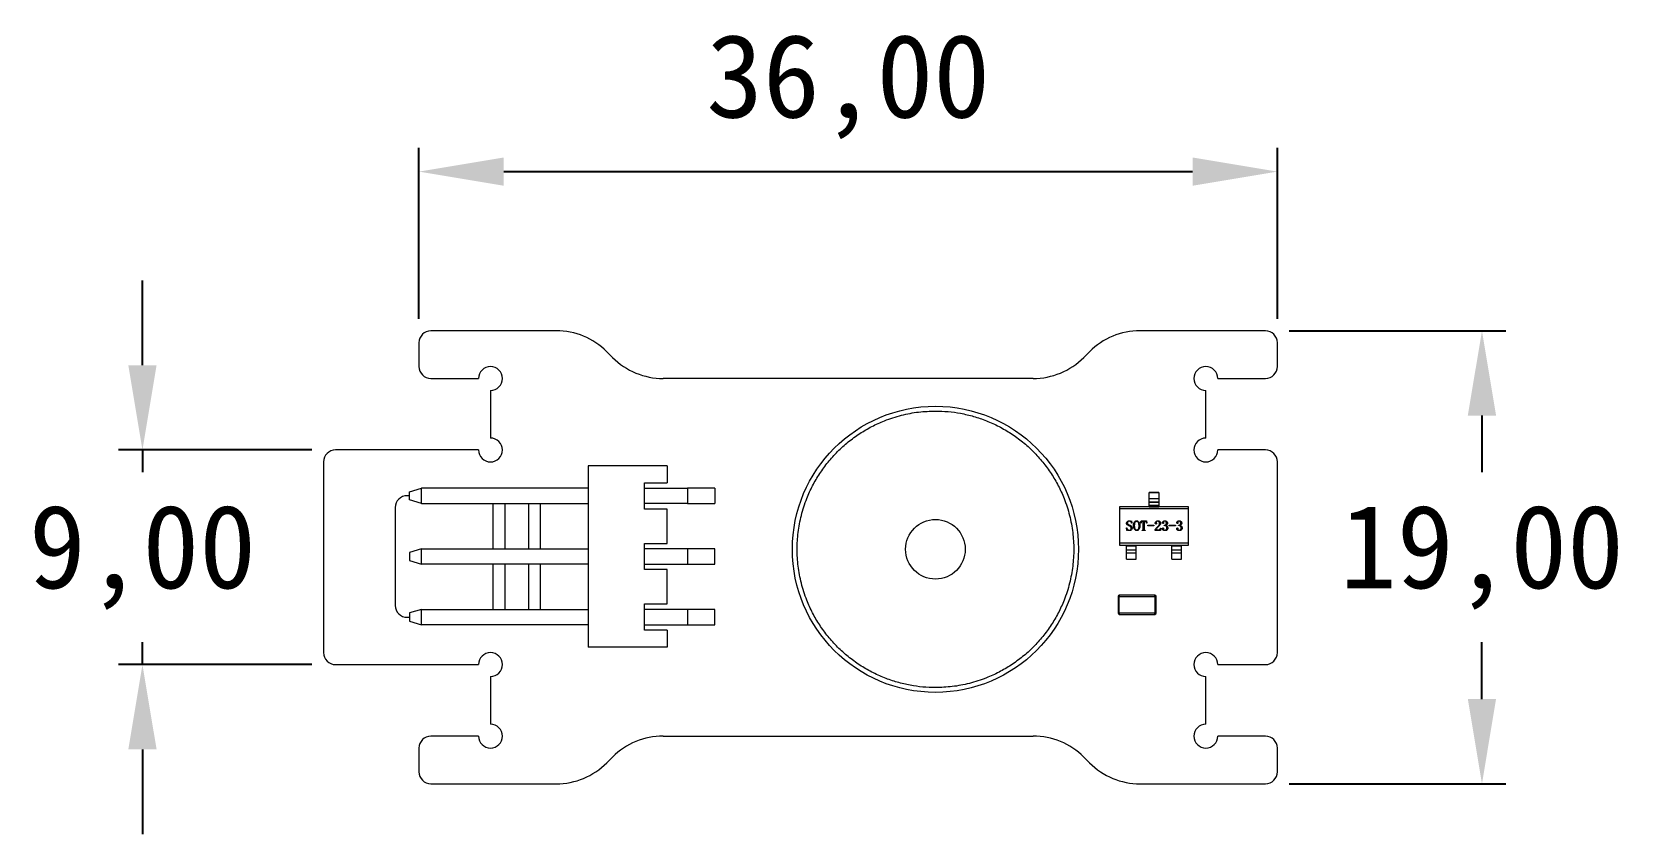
# Model space of a CAD drawing. Header units: millimetres. Extents: x 244 to 393, y 115 to 214.
# Drawn here: x 244.3 to 311.1, y 180.2 to 213.9 of the extents above; entities that cross this region are included whole.
import ezdxf

# ---------------------------------------------------------------- set-up
doc = ezdxf.new("R2010")
doc.units = ezdxf.units.MM
doc.header["$PDSIZE"] = -1
doc.dimstyles.new('ISO-25', dxfattribs={"dimtxt": 2.5, "dimasz": 2.5, "dimexe": 1.25, "dimexo": 0.625, "dimtad": 1, "dimtxsty": 'Standard', "dimcen": 2.5, "dimadec": 0, "dimazin": 0, "dimtfac": 1, "dimtmove": 0, "dimatfit": 3, "dimfxl": 1, "dimarcsym": 0})

# ---------------------------------------------------------------- blocks, each defined once
blk = doc.blocks.new('*D3')
at = {"color": 0, "lineweight": -2, "transparency": 16777216}
for p, q in [((260.584, 201.828), (260.584, 209.004)), ((296.584, 201.828), (296.584, 209.004)), ((264.14, 208.004), (293.028, 208.004))]:
    blk.add_line(p, q, dxfattribs=at)
at = {"color": 0, "transparency": 16777216}
for points in [[(264.14, 208.596), (264.14, 207.411), (260.584, 208.004)], [(293.028, 208.596), (293.028, 207.411), (296.584, 208.004)]]:
    blk.add_solid(points, dxfattribs=at)
at = {"layer": 'Defpoints', "color": 0, "transparency": 16777216}
for p in [(296.584, 208.004), (260.584, 200.828), (296.584, 200.828)]:
    blk.add_point(p, dxfattribs=at)
at = {"color": 0, "transparency": 16777216, "insert": (278.584, 211.569), "char_height": 3.5, "attachment_point": 5}
blk.add_mtext('36,00', dxfattribs=at)
blk = doc.blocks.new('*D4')
at = {"color": 0, "lineweight": -2, "transparency": 16777216}
for p, q in [((248.987, 199.884), (248.987, 203.44)), ((256.084, 196.328), (247.987, 196.328)), ((248.987, 196.328), (248.987, 195.394)), ((248.987, 187.328), (248.987, 188.262)), ((256.084, 187.328), (247.987, 187.328)), ((248.987, 183.772), (248.987, 180.216))]:
    blk.add_line(p, q, dxfattribs=at)
at = {"color": 0, "transparency": 16777216}
for points in [[(248.394, 199.884), (249.58, 199.884), (248.987, 196.328)], [(248.394, 183.772), (249.58, 183.772), (248.987, 187.328)]]:
    blk.add_solid(points, dxfattribs=at)
at = {"layer": 'Defpoints', "color": 0, "transparency": 16777216}
for p in [(257.084, 196.328), (248.987, 187.328), (257.084, 187.328)]:
    blk.add_point(p, dxfattribs=at)
at = {"color": 0, "transparency": 16777216, "insert": (248.987, 191.828), "char_height": 3.5, "attachment_point": 5}
blk.add_mtext('9,00', dxfattribs=at)
blk = doc.blocks.new('*D5')
at = {"color": 0, "lineweight": -2, "transparency": 16777216}
for p, q in [((297.084, 201.328), (306.165, 201.328)), ((305.165, 197.772), (305.165, 195.394)), ((305.165, 185.884), (305.165, 188.262)), ((297.084, 182.328), (306.165, 182.328))]:
    blk.add_line(p, q, dxfattribs=at)
at = {"color": 0, "transparency": 16777216}
for points in [[(304.572, 197.772), (305.757, 197.772), (305.165, 201.328)], [(304.572, 185.884), (305.757, 185.884), (305.165, 182.328)]]:
    blk.add_solid(points, dxfattribs=at)
at = {"layer": 'Defpoints', "color": 0, "transparency": 16777216}
for p in [(296.084, 201.328), (305.165, 201.328), (296.084, 182.328)]:
    blk.add_point(p, dxfattribs=at)
at = {"color": 0, "transparency": 16777216, "insert": (305.165, 191.828), "char_height": 3.5, "attachment_point": 5}
blk.add_mtext('19,00', dxfattribs=at)

msp = doc.modelspace()

# ---------------------------------------------------------------- linework, layer by layer
at = {"color": 7, "linetype": 'Continuous', "lineweight": 15}
for p, q in [((266.341, 201.328), (261.084, 201.328)), ((296.084, 201.328), (290.826, 201.328)), ((260.584, 200.828), (260.584, 199.828)), ((268.705, 200.207), (268.462, 200.449)), ((288.705, 200.449), (288.462, 200.207)), ((296.584, 199.828), (296.584, 200.828)), ((261.084, 199.328), (263.084, 199.328)), ((286.341, 199.328), (270.826, 199.328)), ((294.084, 199.328), (296.084, 199.328)), ((263.584, 198.828), (263.584, 196.828)), ((293.584, 196.828), (293.584, 198.828)), ((256.584, 195.828), (256.584, 187.828)), ((263.084, 196.328), (257.084, 196.328)), ((296.084, 196.328), (294.084, 196.328)), ((296.584, 187.828), (296.584, 195.828)), ((267.687, 195.662), (267.687, 188.062)), ((270.987, 195.662), (267.687, 195.662)), ((270.987, 195.662), (270.987, 194.952)), ((260.187, 194.412), (260.087, 194.412)), ((260.187, 194.572), (260.687, 194.722)), ((260.187, 194.232), (260.187, 194.572)), ((260.687, 194.082), (260.687, 194.722)), ((267.687, 194.722), (260.687, 194.722)), ((270.037, 194.952), (270.987, 194.952)), ((270.037, 193.852), (270.037, 194.952)), ((270.037, 194.722), (271.847, 194.722)), ((271.847, 194.722), (271.847, 194.082)), ((272.987, 194.722), (271.847, 194.722)), ((272.987, 194.722), (272.987, 194.082)), ((291.214, 194.545), (291.614, 194.545)), ((291.214, 194.295), (291.214, 194.545)), ((291.614, 194.545), (291.214, 194.545)), ((291.214, 194.545), (291.214, 194.545)), ((291.614, 194.545), (291.614, 194.295)), ((291.614, 194.545), (291.614, 194.545)), ((259.587, 193.912), (259.587, 189.812)), ((260.687, 194.082), (260.187, 194.232)), ((260.687, 194.082), (267.687, 194.082)), ((263.687, 194.082), (263.687, 192.182)), ((264.187, 194.082), (264.187, 192.182)), ((265.187, 192.182), (265.187, 194.082)), ((265.687, 192.182), (265.687, 194.082)), ((271.847, 194.082), (270.037, 194.082)), ((270.987, 193.852), (270.037, 193.852)), ((270.987, 192.412), (270.987, 193.852)), ((271.847, 194.082), (272.987, 194.082)), ((291.214, 193.944), (289.964, 193.944)), ((289.964, 193.943), (289.964, 193.944)), ((292.864, 193.943), (289.964, 193.943)), ((289.964, 193.943), (289.964, 193.87)), ((289.964, 193.87), (292.864, 193.87)), ((289.964, 193.87), (289.964, 192.416)), ((291.214, 194.295), (291.614, 194.295)), ((291.214, 194.144), (291.214, 194.295)), ((291.614, 194.144), (291.214, 194.144)), ((291.214, 193.994), (291.214, 194.144)), ((291.214, 194.144), (291.614, 194.144)), ((291.214, 194.144), (291.214, 194.144)), ((291.614, 193.994), (291.214, 193.994)), ((291.214, 193.944), (291.214, 193.994)), ((291.214, 193.944), (291.614, 193.944)), ((291.614, 194.295), (291.614, 194.144)), ((291.614, 194.144), (291.614, 193.994)), ((291.614, 194.144), (291.614, 194.144)), ((291.614, 193.994), (291.614, 193.944)), ((292.864, 193.944), (291.614, 193.944)), ((292.864, 193.943), (292.864, 193.944)), ((292.864, 193.87), (292.864, 193.943)), ((292.864, 192.416), (292.864, 193.87)), ((290.254, 193.064), (290.267, 193.069)), ((290.273, 192.947), (290.254, 193.064)), ((290.273, 192.947), (290.254, 193.064)), ((290.259, 193.259), (290.259, 193.259)), ((290.368, 193.144), (290.368, 193.144)), ((290.369, 193.341), (290.369, 193.341)), ((290.459, 193.055), (290.459, 193.055)), ((290.481, 193.262), (290.47, 193.258)), ((290.481, 193.262), (290.47, 193.258)), ((290.47, 193.258), (290.47, 193.258)), ((290.473, 193.358), (290.481, 193.262)), ((290.554, 193.153), (290.554, 193.153)), ((290.598, 193.155), (290.598, 193.155)), ((290.684, 193.341), (290.684, 193.341)), ((290.77, 193.155), (290.77, 193.155)), ((290.848, 193.266), (290.869, 193.352)), ((290.862, 193.263), (290.848, 193.266)), ((290.862, 193.263), (290.848, 193.266)), ((290.862, 193.263), (290.862, 193.263)), ((290.869, 193.352), (291.09, 193.352)), ((290.938, 193.336), (290.938, 193.336)), ((290.959, 192.987), (290.959, 193.312)), ((290.998, 193.31), (290.998, 192.987)), ((291.026, 193.336), (291.026, 193.336)), ((291.09, 193.352), (291.109, 193.266)), ((291.109, 193.266), (291.098, 193.263)), ((291.109, 193.266), (291.098, 193.263)), ((291.098, 193.263), (291.098, 193.263)), ((291.148, 193.169), (291.409, 193.169)), ((291.148, 193.152), (291.148, 193.169)), ((291.409, 193.152), (291.148, 193.152)), ((291.409, 193.152), (291.148, 193.152)), ((291.148, 193.152), (291.148, 193.152)), ((291.409, 193.169), (291.409, 193.152)), ((291.409, 193.152), (291.409, 193.152)), ((291.465, 193.259), (291.465, 193.259)), ((291.493, 193.224), (291.493, 193.224)), ((291.567, 193.341), (291.567, 193.341)), ((291.633, 193.149), (291.633, 193.149)), ((291.642, 193.254), (291.642, 193.254)), ((291.692, 193.052), (291.678, 192.952)), ((291.678, 193.052), (291.692, 193.052)), ((291.692, 193.052), (291.678, 192.952)), ((291.687, 193.259), (291.687, 193.259)), ((291.842, 193.158), (291.842, 193.174)), ((291.859, 193.341), (291.859, 193.341)), ((291.902, 193.17), (291.902, 193.17)), ((291.931, 193.259), (291.931, 193.259)), ((291.976, 193.266), (291.976, 193.266)), ((291.992, 193.059), (291.992, 193.059)), ((292.048, 193.169), (292.309, 193.169)), ((292.048, 193.152), (292.048, 193.169)), ((292.309, 193.152), (292.048, 193.152)), ((292.309, 193.152), (292.048, 193.152)), ((292.048, 193.152), (292.048, 193.152)), ((292.309, 193.169), (292.309, 193.152)), ((292.309, 193.152), (292.309, 193.152)), ((292.442, 193.158), (292.442, 193.174)), ((292.459, 193.341), (292.459, 193.341)), ((292.502, 193.17), (292.502, 193.17)), ((292.531, 193.259), (292.531, 193.259)), ((292.576, 193.266), (292.576, 193.266)), ((292.592, 193.059), (292.592, 193.059)), ((270.037, 191.312), (270.037, 192.412)), ((270.037, 192.412), (270.987, 192.412)), ((292.864, 192.416), (289.964, 192.416)), ((289.964, 192.416), (289.964, 192.343)), ((289.964, 192.343), (292.864, 192.343)), ((290.264, 192.295), (290.264, 192.343)), ((290.273, 192.947), (290.273, 192.947)), ((290.303, 192.963), (290.303, 192.963)), ((290.378, 192.947), (290.378, 192.947)), ((290.664, 192.295), (290.664, 192.343)), ((290.684, 192.947), (290.684, 192.947)), ((290.915, 192.969), (290.937, 192.969)), ((290.915, 192.952), (290.915, 192.969)), ((291.042, 192.952), (290.915, 192.952)), ((291.042, 192.952), (290.915, 192.952)), ((290.915, 192.952), (290.915, 192.952)), ((291.02, 192.969), (291.042, 192.969)), ((291.042, 192.969), (291.042, 192.952)), ((291.042, 192.952), (291.042, 192.952)), ((291.459, 192.952), (291.459, 192.981)), ((291.678, 192.952), (291.459, 192.952)), ((291.678, 192.952), (291.459, 192.952)), ((291.459, 192.952), (291.459, 192.952)), ((291.487, 192.986), (291.625, 192.986)), ((291.678, 192.952), (291.678, 192.952)), ((291.868, 192.947), (291.868, 192.947)), ((292.164, 192.295), (292.164, 192.343)), ((292.468, 192.947), (292.468, 192.947)), ((292.564, 192.295), (292.564, 192.343)), ((292.864, 192.343), (292.864, 192.416)), ((260.687, 192.182), (260.187, 192.032)), ((260.187, 192.032), (260.187, 191.692)), ((260.187, 191.692), (260.687, 191.542)), ((260.687, 191.542), (260.687, 192.182)), ((260.687, 192.182), (267.687, 192.182)), ((271.847, 192.182), (270.037, 192.182)), ((271.847, 192.182), (271.847, 191.542)), ((272.987, 192.182), (271.847, 192.182)), ((272.987, 191.542), (272.987, 192.182)), ((290.664, 192.295), (290.264, 192.295)), ((290.264, 192.145), (290.264, 192.295)), ((290.264, 192.145), (290.664, 192.145)), ((290.264, 191.995), (290.264, 192.145)), ((290.664, 191.995), (290.264, 191.995)), ((290.264, 191.745), (290.264, 191.995)), ((290.264, 191.745), (290.664, 191.745)), ((290.664, 192.145), (290.664, 192.295)), ((290.664, 191.995), (290.664, 192.145)), ((290.664, 191.745), (290.664, 191.995)), ((292.564, 192.295), (292.164, 192.295)), ((292.164, 192.145), (292.164, 192.295)), ((292.164, 192.145), (292.564, 192.145)), ((292.164, 191.995), (292.164, 192.145)), ((292.564, 191.995), (292.164, 191.995)), ((292.164, 191.745), (292.164, 191.995)), ((292.164, 191.745), (292.564, 191.745)), ((292.564, 192.145), (292.564, 192.295)), ((292.564, 191.995), (292.564, 192.145)), ((292.564, 191.745), (292.564, 191.995)), ((267.687, 191.542), (260.687, 191.542)), ((263.687, 191.542), (263.687, 189.642)), ((264.187, 191.542), (264.187, 189.642)), ((265.187, 189.642), (265.187, 191.542)), ((265.687, 189.642), (265.687, 191.542)), ((270.037, 191.542), (271.847, 191.542)), ((270.987, 191.312), (270.037, 191.312)), ((270.987, 189.872), (270.987, 191.312)), ((271.847, 191.542), (272.987, 191.542)), ((270.037, 188.772), (270.037, 189.872)), ((270.037, 189.872), (270.987, 189.872)), ((289.901, 190.185), (289.901, 189.485)), ((289.951, 190.185), (289.901, 190.185)), ((289.951, 190.235), (289.951, 190.185)), ((291.451, 190.235), (289.951, 190.235)), ((289.951, 189.485), (289.951, 190.185)), ((289.951, 190.185), (291.451, 190.185)), ((291.451, 190.185), (291.451, 190.235)), ((291.451, 190.185), (291.451, 189.485)), ((291.501, 190.185), (291.451, 190.185)), ((291.501, 189.485), (291.501, 190.185)), ((260.087, 189.312), (260.187, 189.312)), ((260.687, 189.642), (260.187, 189.492)), ((260.187, 189.492), (260.187, 189.152)), ((260.187, 189.152), (260.687, 189.002)), ((260.687, 189.002), (260.687, 189.642)), ((260.687, 189.642), (267.687, 189.642)), ((267.687, 189.002), (260.687, 189.002)), ((271.847, 189.642), (270.037, 189.642)), ((270.037, 189.002), (271.847, 189.002)), ((271.847, 189.642), (271.847, 189.002)), ((272.987, 189.642), (271.847, 189.642)), ((271.847, 189.002), (272.987, 189.002)), ((272.987, 189.002), (272.987, 189.642)), ((289.901, 189.485), (289.951, 189.485)), ((289.951, 189.485), (289.951, 189.435)), ((291.451, 189.485), (289.951, 189.485)), ((289.951, 189.435), (291.451, 189.435)), ((291.451, 189.485), (291.501, 189.485)), ((291.451, 189.435), (291.451, 189.485)), ((270.987, 188.772), (270.037, 188.772)), ((270.987, 188.772), (270.987, 188.062)), ((270.987, 188.062), (267.687, 188.062)), ((257.084, 187.328), (263.084, 187.328)), ((294.084, 187.328), (296.084, 187.328)), ((263.584, 186.828), (263.584, 184.828)), ((293.584, 184.828), (293.584, 186.828)), ((263.084, 184.328), (261.084, 184.328)), ((270.826, 184.328), (286.341, 184.328)), ((296.084, 184.328), (294.084, 184.328)), ((260.584, 183.828), (260.584, 182.828)), ((296.584, 182.828), (296.584, 183.828)), ((268.462, 183.207), (268.705, 183.449)), ((288.462, 183.449), (288.705, 183.207)), ((261.084, 182.328), (266.341, 182.328)), ((290.826, 182.328), (296.084, 182.328))]:
    msp.add_line(p, q, dxfattribs=at)
for radius in [6, 1.25]:
    msp.add_circle((282.244, 192.163), radius, dxfattribs=at)
for centre, radius, start, end in [((261.084, 200.828), 0.5, 90, 180), ((266.341, 198.328), 3, 45, 90), ((290.826, 198.328), 3, 90, 135), ((296.084, 200.828), 0.5, 0, 90), ((261.084, 199.828), 0.5, 180, 270), ((263.584, 199.328), 0.5, 270, 180), ((270.826, 202.328), 3, 225, 270), ((286.341, 202.328), 3, 270, 315), ((293.584, 199.328), 0.5, 0, 270), ((296.084, 199.828), 0.5, 270, 0), ((263.584, 196.328), 0.5, 180, 90), ((293.584, 196.328), 0.5, 90, 0), ((257.084, 195.828), 0.5, 90, 180), ((296.084, 195.828), 0.5, 0, 90), ((260.087, 193.912), 0.5, 90, 180), ((260.087, 189.812), 0.5, 180, 270), ((289.951, 190.185), 0.05, 90, 180), ((291.451, 190.185), 0.05, 0, 90), ((289.951, 189.485), 0.05, 180, 270), ((291.451, 189.485), 0.05, 270, 0), ((257.084, 187.828), 0.5, 180, 270), ((263.584, 187.328), 0.5, 270, 180), ((293.584, 187.328), 0.5, 0, 270), ((296.084, 187.828), 0.5, 270, 0), ((261.084, 183.828), 0.5, 90, 180), ((263.584, 184.328), 0.5, 180, 90), ((270.826, 181.328), 3, 90, 135), ((286.341, 181.328), 3, 45, 90), ((293.584, 184.328), 0.5, 90, 0), ((296.084, 183.828), 0.5, 0, 90), ((266.341, 185.328), 3, 270, 315), ((290.826, 185.328), 3, 225, 270), ((261.084, 182.828), 0.5, 180, 270), ((296.084, 182.828), 0.5, 270, 0)]:
    msp.add_arc(centre, radius, start, end, dxfattribs=at)
for points, knots in [([(282.244, 186.363), (282.067, 186.367), (281.713, 186.377), (281.177, 186.454), (280.639, 186.58), (280.098, 186.764), (279.572, 187.004), (279.061, 187.302), (278.581, 187.653), (278.136, 188.055), (277.734, 188.499), (277.383, 188.98), (277.085, 189.49), (276.82, 190.074), (276.607, 190.731), (276.473, 191.448), (276.43, 192.163), (276.473, 192.878), (276.608, 193.595), (276.82, 194.252), (277.085, 194.836), (277.384, 195.346), (277.734, 195.826), (278.136, 196.271), (278.581, 196.673), (279.062, 197.024), (279.572, 197.322), (280.155, 197.588), (280.812, 197.798), (281.53, 197.938), (282.008, 197.955), (282.244, 197.963)], [0, 0, 0, 0, 0.029149, 0.0582543, 0.0891446, 0.120006, 0.1521833, 0.1843316, 0.2171935, 0.2500259, 0.2828878, 0.3157202, 0.3478974, 0.3800458, 0.4211994, 0.4612168, 0.5000173, 0.5388438, 0.5788609, 0.6199889, 0.6521661, 0.6843144, 0.7171764, 0.7500087, 0.7828707, 0.815703, 0.8478802, 0.8800286, 0.9211822, 0.96118, 1, 1, 1, 1]), ([(282.244, 197.963), (282.421, 197.958), (282.775, 197.949), (283.312, 197.872), (283.85, 197.746), (284.39, 197.561), (284.917, 197.322), (285.427, 197.023), (285.908, 196.673), (286.353, 196.271), (286.754, 195.826), (287.105, 195.345), (287.403, 194.835), (287.669, 194.252), (287.881, 193.595), (288.015, 192.877), (288.059, 192.163), (288.015, 191.448), (287.881, 190.73), (287.669, 190.074), (287.403, 189.49), (287.105, 188.98), (286.754, 188.499), (286.353, 188.054), (285.908, 187.653), (285.427, 187.302), (284.917, 187.004), (284.333, 186.738), (283.677, 186.527), (282.959, 186.388), (282.48, 186.371), (282.244, 186.363)], [0, 0, 0, 0, 0.029149, 0.058254, 0.089145, 0.120006, 0.152183, 0.184332, 0.217193, 0.250026, 0.282888, 0.31572, 0.347897, 0.380046, 0.421199, 0.461217, 0.500017, 0.538844, 0.578861, 0.619989, 0.652166, 0.684314, 0.717176, 0.750009, 0.782871, 0.815703, 0.84788, 0.880029, 0.921182, 0.96118, 1, 1, 1, 1]), ([(290.259, 193.259), (290.26, 193.266), (290.261, 193.283), (290.273, 193.308), (290.293, 193.333), (290.323, 193.352), (290.351, 193.357), (290.369, 193.358), (290.373, 193.358)], [0, 0, 0, 0, 0.120077, 0.29864, 0.493232, 0.685379, 0.92242, 1, 1, 1, 1]), ([(290.368, 193.144), (290.362, 193.147), (290.332, 193.161), (290.293, 193.178), (290.266, 193.213), (290.26, 193.236), (290.259, 193.252), (290.259, 193.259)], [0, 0, 0, 0, 0.117062, 0.587711, 0.716218, 0.879147, 1, 1, 1, 1]), ([(290.368, 193.144), (290.362, 193.147), (290.332, 193.161), (290.293, 193.178), (290.266, 193.213), (290.26, 193.236), (290.259, 193.252), (290.259, 193.259)], [0, 0, 0, 0, 0.117064, 0.58771, 0.716218, 0.879152, 1, 1, 1, 1]), ([(290.267, 193.069), (290.269, 193.063), (290.276, 193.04), (290.29, 193.008), (290.317, 192.981), (290.347, 192.966), (290.369, 192.964), (290.38, 192.963)], [0, 0, 0, 0, 0.119675, 0.41733, 0.612478, 0.806739, 1, 1, 1, 1]), ([(290.369, 193.341), (290.363, 193.341), (290.347, 193.34), (290.326, 193.334), (290.307, 193.317), (290.296, 193.294), (290.293, 193.274), (290.292, 193.264)], [0, 0, 0, 0, 0.161933, 0.378472, 0.52036, 0.752179, 1, 1, 1, 1]), ([(290.369, 193.341), (290.363, 193.341), (290.347, 193.34), (290.326, 193.334), (290.307, 193.317), (290.296, 193.294), (290.293, 193.274), (290.292, 193.264)], [0, 0, 0, 0, 0.161933, 0.378471, 0.520354, 0.75218, 1, 1, 1, 1]), ([(290.292, 193.264), (290.293, 193.257), (290.294, 193.244), (290.303, 193.226), (290.324, 193.209), (290.353, 193.194), (290.377, 193.183), (290.389, 193.177)], [0, 0, 0, 0, 0.144967, 0.292063, 0.418318, 0.707879, 1, 1, 1, 1]), ([(290.459, 193.055), (290.458, 193.061), (290.457, 193.075), (290.442, 193.097), (290.413, 193.122), (290.385, 193.136), (290.368, 193.144)], [0, 0, 0, 0, 0.14832, 0.296287, 0.581072, 1, 1, 1, 1]), ([(290.459, 193.055), (290.458, 193.061), (290.457, 193.075), (290.442, 193.097), (290.413, 193.122), (290.385, 193.136), (290.368, 193.144)], [0, 0, 0, 0, 0.148327, 0.296287, 0.581077, 1, 1, 1, 1]), ([(290.47, 193.258), (290.467, 193.264), (290.458, 193.283), (290.443, 193.309), (290.419, 193.331), (290.395, 193.34), (290.378, 193.341), (290.369, 193.341)], [0, 0, 0, 0, 0.142888, 0.447339, 0.635588, 0.824127, 1, 1, 1, 1]), ([(290.47, 193.258), (290.467, 193.264), (290.458, 193.283), (290.443, 193.309), (290.419, 193.331), (290.395, 193.34), (290.378, 193.341), (290.369, 193.341)], [0, 0, 0, 0, 0.142888, 0.4473429, 0.635587, 0.8241278, 1, 1, 1, 1]), ([(290.373, 193.358), (290.38, 193.358), (290.393, 193.357), (290.418, 193.35), (290.437, 193.345), (290.449, 193.341)], [0, 0, 0, 0, 0.256368, 0.511236, 1, 1, 1, 1]), ([(290.492, 193.055), (290.492, 193.048), (290.491, 193.029), (290.48, 193), (290.459, 192.972), (290.428, 192.953), (290.4, 192.947), (290.382, 192.947), (290.378, 192.947)], [0, 0, 0, 0, 0.113773, 0.319469, 0.522963, 0.702318, 0.930146, 1, 1, 1, 1]), ([(290.492, 193.055), (290.492, 193.048), (290.491, 193.029), (290.48, 193), (290.459, 192.972), (290.428, 192.953), (290.4, 192.947), (290.382, 192.947), (290.378, 192.947)], [0, 0, 0, 0, 0.113778, 0.319473, 0.522966, 0.702318, 0.930147, 1, 1, 1, 1]), ([(290.38, 192.963), (290.386, 192.964), (290.402, 192.964), (290.425, 192.972), (290.444, 192.991), (290.457, 193.019), (290.458, 193.041), (290.459, 193.055)], [0, 0, 0, 0, 0.145324, 0.340542, 0.516408, 0.703934, 1, 1, 1, 1]), ([(290.389, 193.177), (290.395, 193.174), (290.419, 193.164), (290.452, 193.144), (290.481, 193.11), (290.491, 193.08), (290.492, 193.061), (290.492, 193.055)], [0, 0, 0, 0, 0.117265, 0.456626, 0.670231, 0.884659, 1, 1, 1, 1]), ([(290.449, 193.341), (290.453, 193.341), (290.459, 193.342), (290.467, 193.347), (290.471, 193.353), (290.472, 193.357), (290.473, 193.358)], [0, 0, 0, 0, 0.328032, 0.584997, 0.898848, 1, 1, 1, 1]), ([(290.554, 193.153), (290.554, 193.16), (290.554, 193.194), (290.562, 193.248), (290.588, 193.304), (290.619, 193.338), (290.651, 193.355), (290.673, 193.357), (290.684, 193.358)], [0, 0, 0, 0, 0.074461, 0.3746, 0.605087, 0.75335, 0.879792, 1, 1, 1, 1]), ([(290.684, 192.947), (290.677, 192.947), (290.66, 192.948), (290.63, 192.961), (290.596, 192.993), (290.564, 193.05), (290.554, 193.109), (290.554, 193.146), (290.554, 193.153)], [0, 0, 0, 0, 0.074452, 0.196321, 0.3531, 0.58569, 0.916356, 1, 1, 1, 1]), ([(290.684, 192.947), (290.677, 192.947), (290.66, 192.948), (290.63, 192.961), (290.596, 192.993), (290.564, 193.05), (290.554, 193.109), (290.554, 193.146), (290.554, 193.153)], [0, 0, 0, 0, 0.074452, 0.196322, 0.353098, 0.585687, 0.916353, 1, 1, 1, 1]), ([(290.598, 193.155), (290.598, 193.161), (290.598, 193.195), (290.602, 193.243), (290.618, 193.292), (290.636, 193.32), (290.656, 193.335), (290.672, 193.341), (290.682, 193.341), (290.684, 193.341)], [0, 0, 0, 0, 0.088794, 0.445345, 0.639422, 0.777233, 0.871771, 0.966669, 1, 1, 1, 1]), ([(290.598, 193.155), (290.598, 193.161), (290.598, 193.195), (290.602, 193.243), (290.618, 193.292), (290.636, 193.32), (290.656, 193.335), (290.672, 193.341), (290.682, 193.341), (290.684, 193.341)], [0, 0, 0, 0, 0.088798, 0.445344, 0.639425, 0.777232, 0.87177, 0.966669, 1, 1, 1, 1]), ([(290.684, 192.963), (290.677, 192.964), (290.664, 192.965), (290.643, 192.978), (290.623, 193.004), (290.6, 193.063), (290.599, 193.117), (290.598, 193.155)], [0, 0, 0, 0, 0.088173, 0.176783, 0.304509, 0.508172, 1, 1, 1, 1]), ([(290.684, 193.358), (290.691, 193.357), (290.708, 193.357), (290.735, 193.347), (290.765, 193.322), (290.787, 193.286), (290.81, 193.229), (290.813, 193.184), (290.815, 193.153)], [0, 0, 0, 0, 0.074657, 0.195065, 0.315855, 0.502288, 0.6568, 1, 1, 1, 1]), ([(290.684, 193.341), (290.691, 193.341), (290.704, 193.34), (290.723, 193.33), (290.74, 193.313), (290.755, 193.281), (290.768, 193.227), (290.769, 193.182), (290.77, 193.155)], [0, 0, 0, 0, 0.088606, 0.178002, 0.266348, 0.410146, 0.63239, 1, 1, 1, 1]), ([(290.77, 193.155), (290.77, 193.148), (290.77, 193.115), (290.767, 193.066), (290.753, 193.015), (290.735, 192.987), (290.716, 192.97), (290.698, 192.964), (290.688, 192.963), (290.684, 192.963)], [0, 0, 0, 0, 0.0865456, 0.4336254, 0.6276197, 0.7641913, 0.8595028, 0.9553145, 1, 1, 1, 1]), ([(290.815, 193.153), (290.815, 193.147), (290.814, 193.113), (290.807, 193.059), (290.78, 193.002), (290.749, 192.967), (290.716, 192.949), (290.694, 192.948), (290.684, 192.947)], [0, 0, 0, 0, 0.073906, 0.371579, 0.602083, 0.758735, 0.88501, 1, 1, 1, 1]), ([(290.938, 193.336), (290.932, 193.335), (290.918, 193.335), (290.901, 193.331), (290.885, 193.318), (290.874, 193.294), (290.866, 193.274), (290.862, 193.263)], [0, 0, 0, 0, 0.172466, 0.346684, 0.442001, 0.698256, 1, 1, 1, 1]), ([(290.938, 193.336), (290.932, 193.335), (290.918, 193.335), (290.901, 193.331), (290.885, 193.318), (290.874, 193.294), (290.866, 193.274), (290.862, 193.263)], [0, 0, 0, 0, 0.172466, 0.346684, 0.442001, 0.698256, 1, 1, 1, 1]), ([(290.959, 193.312), (290.959, 193.315), (290.959, 193.321), (290.959, 193.328), (290.957, 193.333), (290.956, 193.334), (290.952, 193.335), (290.946, 193.335), (290.941, 193.336), (290.938, 193.336)], [0, 0, 0, 0, 0.164341, 0.494184, 0.522777, 0.551776, 0.619061, 0.771793, 1, 1, 1, 1]), ([(291.026, 193.336), (291.024, 193.336), (291.018, 193.335), (291.01, 193.335), (291.004, 193.335), (291.001, 193.334), (291, 193.333), (290.999, 193.332), (290.999, 193.329), (290.998, 193.321), (290.998, 193.315), (290.998, 193.31)], [0, 0, 0, 0, 0.119983, 0.360085, 0.480223, 0.506825, 0.523701, 0.540665, 0.60297, 0.725274, 1, 1, 1, 1]), ([(291.026, 193.336), (291.024, 193.336), (291.018, 193.336), (291.01, 193.335), (291.004, 193.335), (291.001, 193.334), (291, 193.333), (290.999, 193.332), (290.999, 193.329), (290.998, 193.321), (290.998, 193.315), (290.998, 193.31)], [0, 0, 0, 0, 0.119985, 0.36009, 0.480232, 0.506835, 0.523711, 0.540675, 0.602963, 0.725288, 1, 1, 1, 1]), ([(291.098, 193.263), (291.095, 193.27), (291.088, 193.287), (291.078, 193.308), (291.067, 193.326), (291.053, 193.333), (291.039, 193.335), (291.028, 193.336), (291.026, 193.336)], [0, 0, 0, 0, 0.1781245, 0.5097603, 0.623233, 0.7206978, 0.9305717, 1, 1, 1, 1]), ([(291.098, 193.263), (291.095, 193.27), (291.088, 193.287), (291.078, 193.308), (291.067, 193.326), (291.053, 193.333), (291.039, 193.335), (291.028, 193.336), (291.026, 193.336)], [0, 0, 0, 0, 0.1781322, 0.5097604, 0.6232331, 0.7206978, 0.9305717, 1, 1, 1, 1]), ([(291.459, 192.981), (291.463, 192.987), (291.48, 193.016), (291.517, 193.06), (291.553, 193.096), (291.569, 193.114)], [0, 0, 0, 0, 0.11562, 0.579439, 1, 1, 1, 1]), ([(291.465, 193.259), (291.465, 193.266), (291.466, 193.282), (291.475, 193.308), (291.499, 193.335), (291.534, 193.354), (291.563, 193.357), (291.576, 193.358)], [0, 0, 0, 0, 0.121141, 0.303752, 0.482032, 0.764737, 1, 1, 1, 1]), ([(291.493, 193.224), (291.488, 193.225), (291.481, 193.226), (291.473, 193.231), (291.468, 193.239), (291.465, 193.248), (291.465, 193.256), (291.465, 193.259)], [0, 0, 0, 0, 0.262609, 0.416433, 0.57132, 0.800417, 1, 1, 1, 1]), ([(291.493, 193.224), (291.488, 193.225), (291.481, 193.226), (291.473, 193.231), (291.468, 193.239), (291.465, 193.248), (291.465, 193.256), (291.465, 193.259)], [0, 0, 0, 0, 0.262602, 0.416423, 0.571308, 0.800402, 1, 1, 1, 1]), ([(291.633, 193.149), (291.628, 193.144), (291.604, 193.121), (291.572, 193.088), (291.526, 193.039), (291.503, 193.007), (291.487, 192.986)], [0, 0, 0, 0, 0.091112, 0.455569, 0.637804, 1, 1, 1, 1]), ([(291.633, 193.149), (291.628, 193.144), (291.604, 193.121), (291.572, 193.088), (291.526, 193.039), (291.503, 193.007), (291.487, 192.986)], [0, 0, 0, 0, 0.091112, 0.455566, 0.637804, 1, 1, 1, 1]), ([(291.515, 193.247), (291.514, 193.243), (291.514, 193.237), (291.51, 193.23), (291.505, 193.226), (291.499, 193.225), (291.495, 193.224), (291.493, 193.224)], [0, 0, 0, 0, 0.348389, 0.499188, 0.649601, 0.867051, 1, 1, 1, 1]), ([(291.567, 193.341), (291.56, 193.341), (291.545, 193.34), (291.525, 193.332), (291.509, 193.319), (291.5, 193.306), (291.498, 193.295), (291.498, 193.289), (291.498, 193.289)], [0, 0, 0, 0, 0.2095306, 0.4737696, 0.6675231, 0.8194909, 0.9721278, 1, 1, 1, 1]), ([(291.567, 193.341), (291.56, 193.341), (291.545, 193.34), (291.525, 193.332), (291.509, 193.319), (291.5, 193.306), (291.498, 193.295), (291.498, 193.289), (291.498, 193.289)], [0, 0, 0, 0, 0.20953, 0.473772, 0.667524, 0.819492, 0.972128, 1, 1, 1, 1]), ([(291.498, 193.289), (291.499, 193.283), (291.499, 193.275), (291.506, 193.266), (291.513, 193.258), (291.514, 193.251), (291.515, 193.247)], [0, 0, 0, 0, 0.328284, 0.523517, 0.780053, 1, 1, 1, 1]), ([(291.642, 193.254), (291.642, 193.261), (291.642, 193.278), (291.636, 193.302), (291.621, 193.323), (291.602, 193.336), (291.583, 193.341), (291.57, 193.341), (291.567, 193.341)], [0, 0, 0, 0, 0.152852, 0.390333, 0.554115, 0.718714, 0.914533, 1, 1, 1, 1]), ([(291.642, 193.254), (291.642, 193.261), (291.642, 193.278), (291.636, 193.302), (291.621, 193.323), (291.602, 193.336), (291.583, 193.341), (291.57, 193.341), (291.567, 193.341)], [0, 0, 0, 0, 0.152852, 0.390332, 0.554114, 0.718712, 0.914533, 1, 1, 1, 1]), ([(291.569, 193.114), (291.574, 193.119), (291.596, 193.144), (291.631, 193.187), (291.639, 193.234), (291.642, 193.254)], [0, 0, 0, 0, 0.124029, 0.624087, 1, 1, 1, 1]), ([(291.576, 193.358), (291.582, 193.358), (291.603, 193.357), (291.632, 193.35), (291.66, 193.332), (291.678, 193.307), (291.686, 193.282), (291.687, 193.265), (291.687, 193.259)], [0, 0, 0, 0, 0.119287, 0.360506, 0.533628, 0.706285, 0.894075, 1, 1, 1, 1]), ([(291.625, 192.986), (291.63, 192.986), (291.642, 192.987), (291.657, 192.998), (291.67, 193.016), (291.676, 193.035), (291.678, 193.049), (291.678, 193.052)], [0, 0, 0, 0, 0.17901, 0.360225, 0.563173, 0.892201, 1, 1, 1, 1]), ([(291.687, 193.259), (291.687, 193.253), (291.686, 193.232), (291.674, 193.198), (291.653, 193.169), (291.637, 193.153), (291.633, 193.149)], [0, 0, 0, 0, 0.15872, 0.479426, 0.85233, 1, 1, 1, 1]), ([(291.687, 193.259), (291.687, 193.253), (291.686, 193.233), (291.674, 193.198), (291.653, 193.169), (291.637, 193.153), (291.633, 193.149)], [0, 0, 0, 0, 0.158719, 0.479423, 0.852331, 1, 1, 1, 1]), ([(291.765, 193.023), (291.765, 193.028), (291.766, 193.038), (291.774, 193.049), (291.781, 193.055), (291.786, 193.057), (291.79, 193.058), (291.791, 193.058)], [0, 0, 0, 0, 0.317139, 0.627104, 0.795499, 0.921717, 1, 1, 1, 1]), ([(291.868, 192.947), (291.861, 192.947), (291.841, 192.948), (291.809, 192.958), (291.783, 192.978), (291.767, 193.001), (291.765, 193.016), (291.765, 193.023)], [0, 0, 0, 0, 0.142175, 0.424908, 0.699516, 0.843555, 1, 1, 1, 1]), ([(291.77, 193.279), (291.771, 193.286), (291.772, 193.299), (291.781, 193.318), (291.8, 193.337), (291.831, 193.354), (291.858, 193.357), (291.872, 193.358)], [0, 0, 0, 0, 0.141511, 0.284022, 0.437939, 0.70377, 1, 1, 1, 1]), ([(291.795, 193.247), (291.791, 193.247), (291.785, 193.248), (291.778, 193.253), (291.773, 193.26), (291.771, 193.269), (291.77, 193.276), (291.77, 193.279)], [0, 0, 0, 0, 0.2221056, 0.4102134, 0.564334, 0.7790625, 1, 1, 1, 1]), ([(291.795, 193.247), (291.791, 193.247), (291.785, 193.248), (291.778, 193.253), (291.773, 193.26), (291.771, 193.269), (291.77, 193.276), (291.77, 193.279)], [0, 0, 0, 0, 0.222099, 0.410218, 0.564337, 0.779064, 1, 1, 1, 1]), ([(291.791, 193.058), (291.794, 193.058), (291.798, 193.057), (291.805, 193.054), (291.81, 193.047), (291.814, 193.039), (291.814, 193.032), (291.815, 193.03)], [0, 0, 0, 0, 0.204719, 0.355011, 0.506532, 0.846539, 1, 1, 1, 1]), ([(291.815, 193.272), (291.814, 193.268), (291.814, 193.261), (291.811, 193.254), (291.808, 193.25), (291.803, 193.248), (291.798, 193.247), (291.795, 193.247), (291.795, 193.247)], [0, 0, 0, 0, 0.361815, 0.516283, 0.635707, 0.755571, 0.934783, 1, 1, 1, 1]), ([(291.859, 193.341), (291.852, 193.34), (291.839, 193.339), (291.823, 193.334), (291.812, 193.326), (291.807, 193.318), (291.805, 193.311), (291.805, 193.308), (291.805, 193.307)], [0, 0, 0, 0, 0.28456, 0.563669, 0.69889, 0.835393, 0.958712, 1, 1, 1, 1]), ([(291.859, 193.341), (291.852, 193.341), (291.839, 193.339), (291.823, 193.334), (291.812, 193.326), (291.807, 193.318), (291.805, 193.311), (291.805, 193.308), (291.805, 193.307)], [0, 0, 0, 0, 0.28456, 0.563664, 0.698892, 0.835393, 0.958699, 1, 1, 1, 1]), ([(291.805, 193.307), (291.805, 193.303), (291.806, 193.297), (291.806, 193.288), (291.811, 193.283), (291.814, 193.278), (291.815, 193.275), (291.815, 193.273), (291.815, 193.272)], [0, 0, 0, 0, 0.273062, 0.547117, 0.697235, 0.823982, 0.950268, 1, 1, 1, 1]), ([(291.815, 193.03), (291.814, 193.026), (291.814, 193.017), (291.807, 193.007), (291.806, 192.999), (291.805, 192.996)], [0, 0, 0, 0, 0.37886, 0.690165, 1, 1, 1, 1]), ([(291.805, 192.996), (291.806, 192.993), (291.806, 192.987), (291.812, 192.98), (291.824, 192.971), (291.842, 192.964), (291.856, 192.964), (291.862, 192.963)], [0, 0, 0, 0, 0.115388, 0.232272, 0.394917, 0.754578, 1, 1, 1, 1]), ([(291.842, 193.174), (291.849, 193.175), (291.866, 193.175), (291.889, 193.181), (291.91, 193.195), (291.923, 193.214), (291.93, 193.236), (291.931, 193.251), (291.931, 193.259)], [0, 0, 0, 0, 0.143076, 0.35605, 0.514136, 0.67249, 0.836617, 1, 1, 1, 1]), ([(291.948, 193.064), (291.948, 193.071), (291.947, 193.09), (291.939, 193.115), (291.922, 193.138), (291.898, 193.152), (291.871, 193.157), (291.851, 193.158), (291.842, 193.158)], [0, 0, 0, 0, 0.1233995, 0.3505036, 0.4886036, 0.6280132, 0.8489525, 1, 1, 1, 1]), ([(291.948, 193.064), (291.948, 193.071), (291.947, 193.09), (291.939, 193.115), (291.922, 193.138), (291.898, 193.152), (291.871, 193.157), (291.851, 193.158), (291.842, 193.158)], [0, 0, 0, 0, 0.1234, 0.350505, 0.4886, 0.628013, 0.848952, 1, 1, 1, 1]), ([(291.931, 193.259), (291.931, 193.266), (291.93, 193.282), (291.922, 193.305), (291.908, 193.326), (291.888, 193.338), (291.87, 193.341), (291.86, 193.341), (291.859, 193.341)], [0, 0, 0, 0, 0.162522, 0.402768, 0.580396, 0.759898, 0.965334, 1, 1, 1, 1]), ([(291.931, 193.259), (291.931, 193.266), (291.93, 193.282), (291.922, 193.305), (291.908, 193.326), (291.888, 193.338), (291.87, 193.341), (291.86, 193.341), (291.859, 193.341)], [0, 0, 0, 0, 0.162529, 0.402767, 0.580401, 0.759897, 0.965334, 1, 1, 1, 1]), ([(291.862, 192.963), (291.869, 192.964), (291.885, 192.964), (291.908, 192.972), (291.927, 192.987), (291.941, 193.01), (291.947, 193.036), (291.948, 193.056), (291.948, 193.064)], [0, 0, 0, 0, 0.132503, 0.326218, 0.467262, 0.608023, 0.842513, 1, 1, 1, 1]), ([(291.992, 193.059), (291.992, 193.053), (291.991, 193.034), (291.98, 193.005), (291.959, 192.977), (291.927, 192.955), (291.895, 192.947), (291.874, 192.947), (291.868, 192.947)], [0, 0, 0, 0, 0.106969, 0.292166, 0.483935, 0.671305, 0.899734, 1, 1, 1, 1]), ([(291.992, 193.059), (291.992, 193.053), (291.991, 193.034), (291.98, 193.005), (291.959, 192.977), (291.927, 192.955), (291.895, 192.947), (291.874, 192.947), (291.868, 192.947)], [0, 0, 0, 0, 0.106974, 0.292166, 0.483935, 0.671305, 0.899734, 1, 1, 1, 1]), ([(291.872, 193.358), (291.878, 193.358), (291.897, 193.357), (291.927, 193.347), (291.954, 193.324), (291.972, 193.296), (291.975, 193.275), (291.976, 193.266)], [0, 0, 0, 0, 0.130897, 0.37298, 0.590702, 0.816984, 1, 1, 1, 1]), ([(291.976, 193.266), (291.975, 193.259), (291.975, 193.242), (291.965, 193.214), (291.943, 193.187), (291.919, 193.175), (291.905, 193.171), (291.902, 193.17)], [0, 0, 0, 0, 0.152944, 0.406794, 0.654073, 0.937427, 1, 1, 1, 1]), ([(291.976, 193.266), (291.975, 193.259), (291.975, 193.242), (291.965, 193.214), (291.943, 193.187), (291.919, 193.175), (291.905, 193.171), (291.902, 193.17)], [0, 0, 0, 0, 0.152937, 0.406794, 0.654073, 0.937427, 1, 1, 1, 1]), ([(291.902, 193.17), (291.908, 193.167), (291.93, 193.159), (291.962, 193.14), (291.984, 193.103), (291.992, 193.076), (291.992, 193.062), (291.992, 193.059)], [0, 0, 0, 0, 0.131222, 0.462016, 0.708666, 0.954071, 1, 1, 1, 1]), ([(292.365, 193.023), (292.365, 193.028), (292.366, 193.038), (292.374, 193.049), (292.381, 193.055), (292.386, 193.057), (292.39, 193.058), (292.391, 193.058)], [0, 0, 0, 0, 0.317114, 0.627055, 0.795436, 0.921644, 1, 1, 1, 1]), ([(292.468, 192.947), (292.461, 192.947), (292.441, 192.948), (292.409, 192.958), (292.383, 192.978), (292.367, 193.001), (292.365, 193.016), (292.365, 193.023)], [0, 0, 0, 0, 0.142175, 0.424908, 0.699516, 0.843555, 1, 1, 1, 1]), ([(292.37, 193.279), (292.371, 193.286), (292.372, 193.299), (292.381, 193.318), (292.4, 193.337), (292.431, 193.354), (292.458, 193.357), (292.472, 193.358)], [0, 0, 0, 0, 0.141512, 0.284024, 0.437961, 0.703793, 1, 1, 1, 1]), ([(292.395, 193.247), (292.391, 193.247), (292.385, 193.248), (292.378, 193.253), (292.373, 193.26), (292.371, 193.269), (292.37, 193.276), (292.37, 193.279)], [0, 0, 0, 0, 0.2221056, 0.4102134, 0.564334, 0.7790625, 1, 1, 1, 1]), ([(292.395, 193.247), (292.391, 193.247), (292.385, 193.248), (292.378, 193.253), (292.373, 193.26), (292.371, 193.269), (292.37, 193.276), (292.37, 193.279)], [0, 0, 0, 0, 0.222099, 0.410218, 0.564337, 0.779064, 1, 1, 1, 1]), ([(292.391, 193.058), (292.394, 193.058), (292.398, 193.057), (292.405, 193.054), (292.41, 193.047), (292.414, 193.039), (292.414, 193.032), (292.415, 193.03)], [0, 0, 0, 0, 0.204644, 0.354948, 0.50648, 0.846514, 1, 1, 1, 1]), ([(292.415, 193.272), (292.414, 193.268), (292.414, 193.261), (292.411, 193.254), (292.408, 193.25), (292.403, 193.248), (292.398, 193.247), (292.395, 193.247), (292.395, 193.247)], [0, 0, 0, 0, 0.361795, 0.516297, 0.635715, 0.755484, 0.934686, 1, 1, 1, 1]), ([(292.459, 193.341), (292.452, 193.34), (292.439, 193.339), (292.423, 193.334), (292.412, 193.326), (292.407, 193.318), (292.405, 193.311), (292.405, 193.308), (292.405, 193.307)], [0, 0, 0, 0, 0.284573, 0.563647, 0.698874, 0.835383, 0.958708, 1, 1, 1, 1]), ([(292.459, 193.341), (292.452, 193.341), (292.439, 193.339), (292.423, 193.334), (292.412, 193.326), (292.407, 193.318), (292.405, 193.311), (292.405, 193.308), (292.405, 193.307)], [0, 0, 0, 0, 0.284574, 0.563641, 0.698875, 0.835383, 0.958695, 1, 1, 1, 1]), ([(292.405, 193.307), (292.405, 193.303), (292.406, 193.297), (292.406, 193.288), (292.411, 193.283), (292.414, 193.278), (292.415, 193.275), (292.415, 193.273), (292.415, 193.272)], [0, 0, 0, 0, 0.273061, 0.547114, 0.697232, 0.823978, 0.950264, 1, 1, 1, 1]), ([(292.415, 193.03), (292.414, 193.026), (292.414, 193.017), (292.407, 193.007), (292.406, 192.999), (292.405, 192.996)], [0, 0, 0, 0, 0.378869, 0.69017, 1, 1, 1, 1]), ([(292.405, 192.996), (292.406, 192.993), (292.406, 192.987), (292.412, 192.98), (292.424, 192.971), (292.442, 192.964), (292.456, 192.964), (292.462, 192.963)], [0, 0, 0, 0, 0.115404, 0.232292, 0.394944, 0.75462, 1, 1, 1, 1]), ([(292.442, 193.174), (292.449, 193.175), (292.466, 193.175), (292.489, 193.181), (292.51, 193.195), (292.523, 193.214), (292.53, 193.236), (292.531, 193.251), (292.531, 193.259)], [0, 0, 0, 0, 0.143075, 0.356047, 0.514133, 0.6725, 0.836618, 1, 1, 1, 1]), ([(292.548, 193.064), (292.548, 193.071), (292.547, 193.09), (292.539, 193.115), (292.522, 193.138), (292.498, 193.152), (292.471, 193.157), (292.451, 193.158), (292.442, 193.158)], [0, 0, 0, 0, 0.123398, 0.350493, 0.488605, 0.627994, 0.848931, 1, 1, 1, 1]), ([(292.548, 193.064), (292.548, 193.071), (292.547, 193.09), (292.539, 193.115), (292.522, 193.138), (292.498, 193.152), (292.471, 193.157), (292.451, 193.158), (292.442, 193.158)], [0, 0, 0, 0, 0.123399, 0.350494, 0.488602, 0.627994, 0.848931, 1, 1, 1, 1]), ([(292.531, 193.259), (292.531, 193.266), (292.53, 193.282), (292.522, 193.305), (292.508, 193.326), (292.488, 193.338), (292.47, 193.341), (292.46, 193.341), (292.459, 193.341)], [0, 0, 0, 0, 0.162522, 0.402768, 0.580396, 0.759897, 0.965304, 1, 1, 1, 1]), ([(292.531, 193.259), (292.531, 193.266), (292.53, 193.282), (292.522, 193.305), (292.508, 193.326), (292.488, 193.338), (292.47, 193.341), (292.46, 193.341), (292.459, 193.341)], [0, 0, 0, 0, 0.162529, 0.402767, 0.5804, 0.759897, 0.965304, 1, 1, 1, 1]), ([(292.462, 192.963), (292.469, 192.964), (292.485, 192.964), (292.508, 192.972), (292.527, 192.987), (292.541, 193.01), (292.547, 193.036), (292.548, 193.056), (292.548, 193.064)], [0, 0, 0, 0, 0.132503, 0.326218, 0.467262, 0.608023, 0.842513, 1, 1, 1, 1]), ([(292.592, 193.059), (292.592, 193.053), (292.591, 193.034), (292.58, 193.005), (292.559, 192.977), (292.527, 192.955), (292.495, 192.947), (292.474, 192.947), (292.468, 192.947)], [0, 0, 0, 0, 0.106971, 0.292167, 0.483936, 0.671306, 0.899734, 1, 1, 1, 1]), ([(292.592, 193.059), (292.592, 193.053), (292.591, 193.034), (292.58, 193.005), (292.559, 192.977), (292.527, 192.955), (292.495, 192.947), (292.474, 192.947), (292.468, 192.947)], [0, 0, 0, 0, 0.106976, 0.292167, 0.483936, 0.671306, 0.899734, 1, 1, 1, 1]), ([(292.472, 193.358), (292.478, 193.358), (292.497, 193.357), (292.527, 193.347), (292.554, 193.324), (292.572, 193.296), (292.575, 193.275), (292.576, 193.266)], [0, 0, 0, 0, 0.13092, 0.372998, 0.590717, 0.816983, 1, 1, 1, 1]), ([(292.576, 193.266), (292.575, 193.259), (292.575, 193.242), (292.565, 193.214), (292.543, 193.187), (292.519, 193.175), (292.505, 193.171), (292.502, 193.17)], [0, 0, 0, 0, 0.152946, 0.406795, 0.654072, 0.9374, 1, 1, 1, 1]), ([(292.576, 193.266), (292.575, 193.259), (292.575, 193.242), (292.565, 193.214), (292.543, 193.187), (292.519, 193.175), (292.505, 193.171), (292.502, 193.17)], [0, 0, 0, 0, 0.152939, 0.406795, 0.654072, 0.9374, 1, 1, 1, 1]), ([(292.502, 193.17), (292.508, 193.167), (292.53, 193.159), (292.562, 193.14), (292.584, 193.103), (292.592, 193.076), (292.592, 193.062), (292.592, 193.059)], [0, 0, 0, 0, 0.131221, 0.462013, 0.7086614, 0.9540711, 1, 1, 1, 1]), ([(290.303, 192.963), (290.3, 192.963), (290.294, 192.962), (290.284, 192.955), (290.277, 192.95), (290.273, 192.947)], [0, 0, 0, 0, 0.286566, 0.548165, 1, 1, 1, 1]), ([(290.303, 192.963), (290.3, 192.963), (290.294, 192.962), (290.284, 192.955), (290.277, 192.95), (290.273, 192.947)], [0, 0, 0, 0, 0.286566, 0.54815, 1, 1, 1, 1]), ([(290.378, 192.947), (290.371, 192.947), (290.355, 192.947), (290.331, 192.957), (290.313, 192.961), (290.303, 192.963)], [0, 0, 0, 0, 0.260911, 0.631451, 1, 1, 1, 1]), ([(290.378, 192.947), (290.371, 192.947), (290.355, 192.947), (290.331, 192.957), (290.313, 192.961), (290.303, 192.963)], [0, 0, 0, 0, 0.260911, 0.631451, 1, 1, 1, 1]), ([(290.761, 192.984), (290.756, 192.978), (290.744, 192.963), (290.716, 192.95), (290.694, 192.948), (290.684, 192.947)], [0, 0, 0, 0, 0.261801, 0.648162, 1, 1, 1, 1]), ([(290.937, 192.969), (290.94, 192.969), (290.946, 192.969), (290.952, 192.972), (290.956, 192.975), (290.958, 192.979), (290.959, 192.983), (290.959, 192.987), (290.959, 192.987)], [0, 0, 0, 0, 0.322591, 0.474948, 0.601122, 0.726806, 0.914617, 1, 1, 1, 1]), ([(290.998, 192.987), (290.998, 192.985), (290.998, 192.981), (291.001, 192.976), (291.006, 192.972), (291.012, 192.969), (291.018, 192.969), (291.02, 192.969)], [0, 0, 0, 0, 0.217091, 0.373575, 0.530699, 0.766611, 1, 1, 1, 1]), ([(291.868, 192.947), (291.861, 192.947), (291.841, 192.948), (291.816, 192.954), (291.802, 192.966), (291.798, 192.969)], [0, 0, 0, 0, 0.268769, 0.803253, 1, 1, 1, 1]), ([(292.468, 192.947), (292.461, 192.947), (292.441, 192.948), (292.416, 192.954), (292.402, 192.966), (292.398, 192.969)], [0, 0, 0, 0, 0.268779, 0.803284, 1, 1, 1, 1])]:
    msp.add_open_spline(points, degree=3, knots=knots, dxfattribs=at)

# ---------------------------------------------------------------- dimensions: what is measured, and where the dimension line sits
for p1, p2, distance, picture, middle in [((260.584, 200.828), (296.584, 200.828), 7.176, '*D3', (278.584, 211.569)), ((257.084, 196.328), (257.084, 187.328), -8.097, '*D4', (248.987, 191.828))]:
    dim = msp.add_aligned_dim(p1=p1, p2=p2, distance=distance, dimstyle='ISO-25', override={"dimtxt": 3.5, "dimasz": 3.556, "dimexe": 1, "dimexo": 1, "dimgap": 1.524, "dimtih": 1, "dimtoh": 1, "dimzin": 0, "dimadec": 2, "dimtzin": 0})
    dim.commit()
    dim.dimension.update_dxf_attribs({"geometry": picture, "text_midpoint": middle})
dim = msp.add_linear_dim(base=(305.165, 201.328), p1=(296.084, 182.328), p2=(296.084, 201.328), angle=90, dimstyle='ISO-25', override={"dimtxt": 3.5, "dimasz": 3.556, "dimexe": 1, "dimexo": 1, "dimgap": 1.524, "dimtih": 1, "dimtoh": 1, "dimzin": 0, "dimadec": 2, "dimtzin": 0})
dim.commit()
dim.dimension.update_dxf_attribs({"geometry": '*D5', "text_midpoint": (305.165, 191.828)})

doc.saveas('drawing.dxf')
